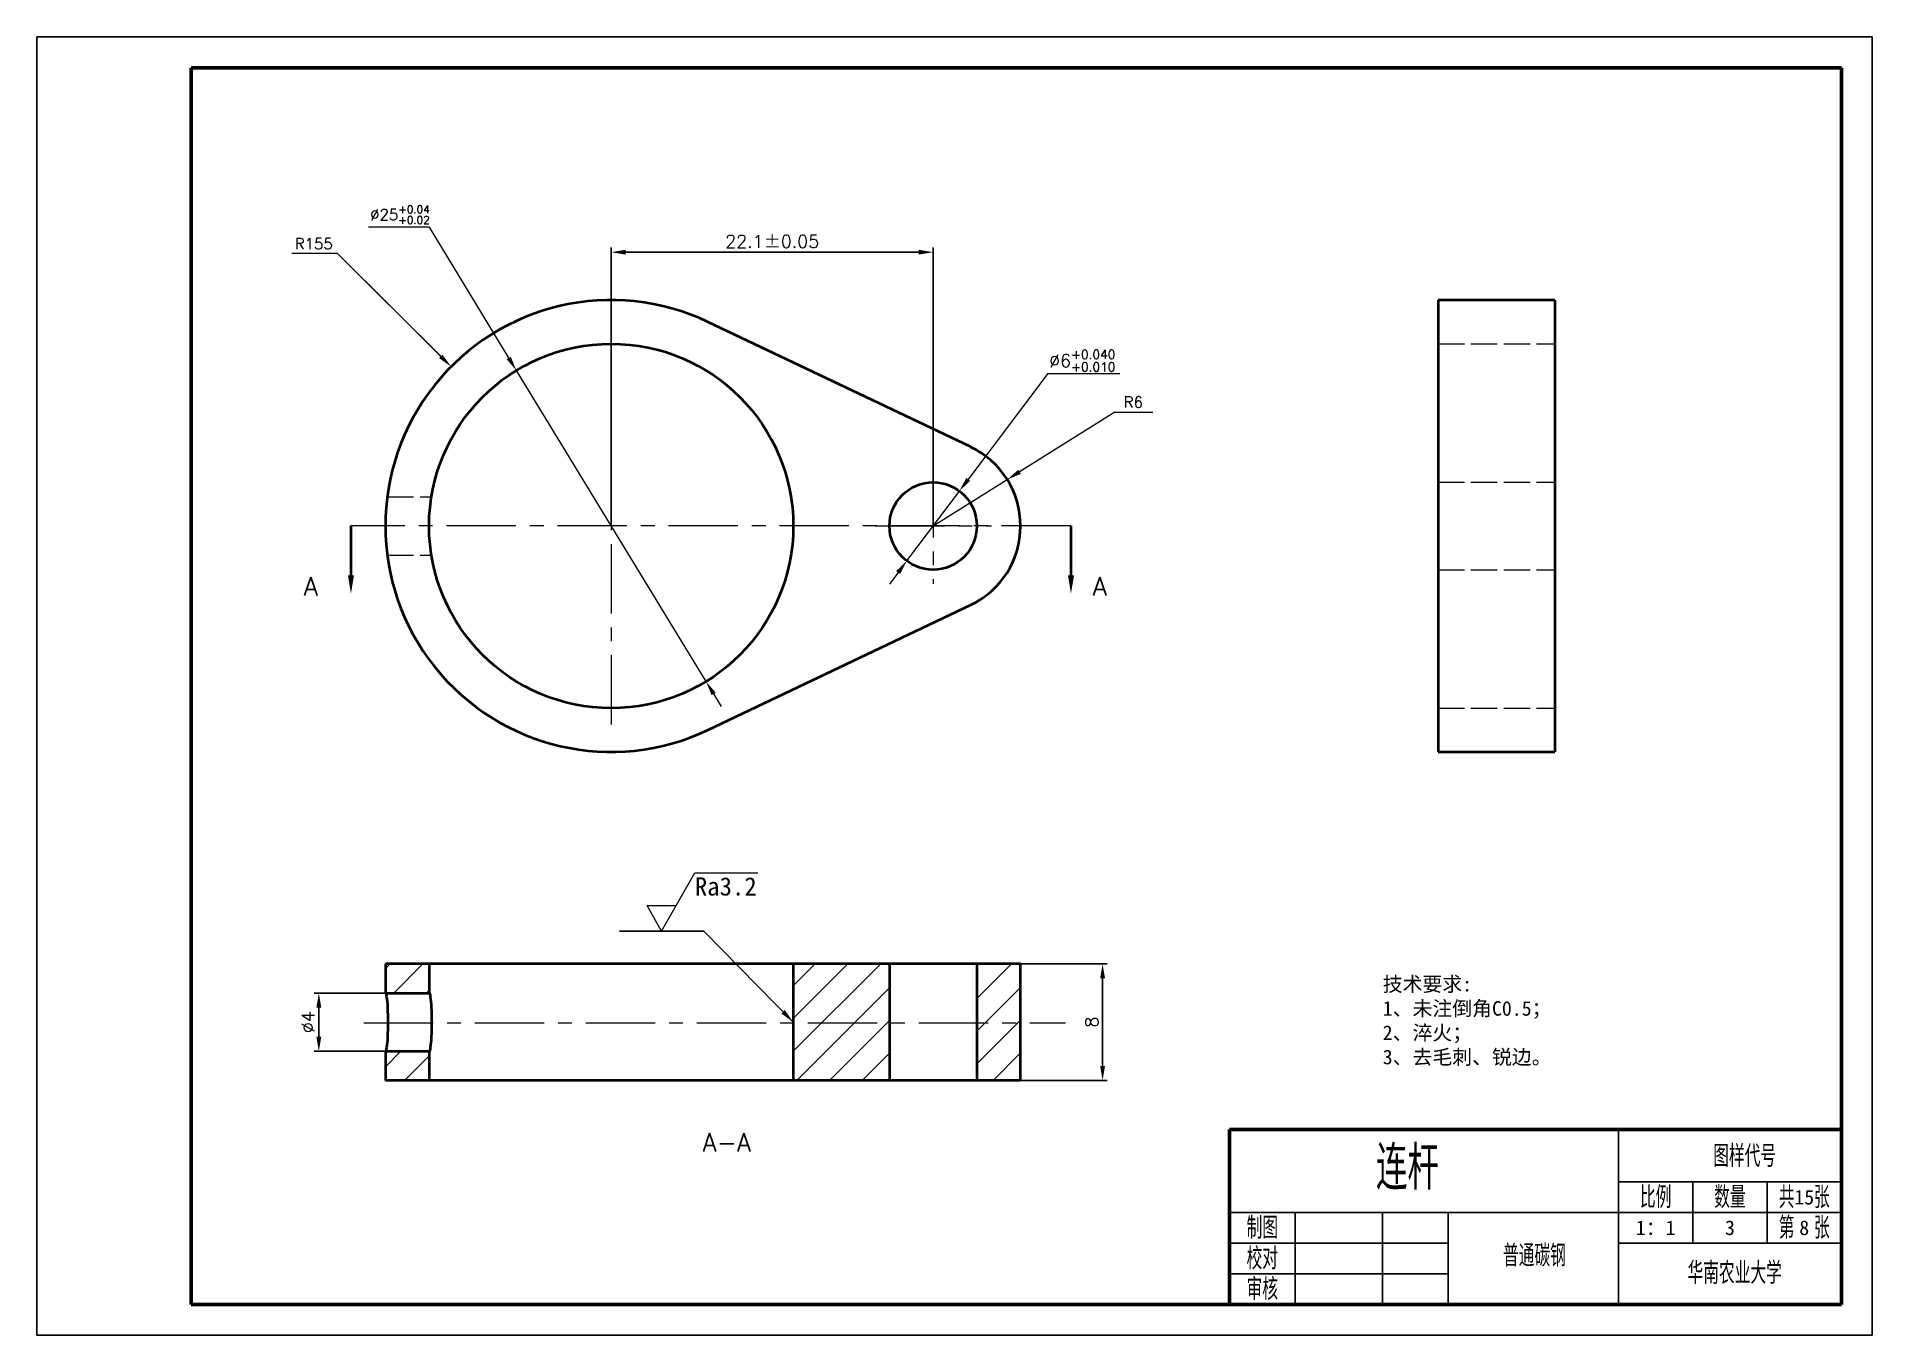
# Model space of a CAD drawing. Header units: millimetres. Extents: x 1183 to 1435, y 552 to 730.
import ezdxf
from ezdxf.enums import TextEntityAlignment as Align

# ---------------------------------------------------------------- set-up
doc = ezdxf.new("R2010")
doc.units = ezdxf.units.MM
doc.header["$LTSCALE"] = 0.3
doc.header["$PDMODE"] = 3
doc.linetypes.add('ACAD_ISO02W100', pattern=[15, 12, -3])
doc.linetypes.add('CENTER', pattern=[50.8, 31.75, -6.35, 6.35, -6.35])
doc.layers.get('Defpoints').update_dxf_attribs({"lineweight": 20})
for name, color, linetype, lineweight in [('中心线', 7, 'CENTER', 20), ('剖面线', 7, 'Continuous', 20), ('图框', 7, 'Continuous', 35), ('尺寸线', 7, 'Continuous', 20), ('尺寸线 @ 1 VP1', 7, 'Continuous', 20), ('尺寸线 @ 1 VPModel', 7, 'Continuous', 20), ('粗实线', 7, 'Continuous', 35), ('虚线', 7, 'ACAD_ISO02W100', 20)]:
    doc.layers.add(name, color=color, linetype=linetype, lineweight=lineweight)
doc.styles.get("Standard").update_dxf_attribs({"font": '', "height": 1.23})
doc.styles.add('我的样式', font='txt.shx', dxfattribs={"bigfont": 'gbcbig.shx'})
doc.styles.get('Standard').set_extended_font_data('SimSun')
doc.dimstyles.new('标注样式', dxfattribs={"dimscale": 0.5, "dimtxt": 3.5, "dimasz": 4, "dimexe": 1.25, "dimexo": 0.2, "dimgap": 1.2, "dimtad": 1, "dimdec": 1, "dimlfac": 0.5, "dimtxsty": '我的样式', "dimcen": 2.5, "dimclrd": 256, "dimclre": 256, "dimclrt": 256, "dimadec": 0, "dimazin": 0, "dimtfac": 1, "dimtdec": 1, "dimtmove": 0, "dimatfit": 3, "dimfxl": 1, "dimarcsym": 0})

# ---------------------------------------------------------------- blocks, each defined once
blk = doc.blocks.new('*D54')
at = {"layer": 'Defpoints', "color": 0, "lineweight": -3, "transparency": 16777216}
for p in [(1305.77, 700.26), (1261.57, 662.69), (1305.77, 662.69)]:
    blk.add_point(p, dxfattribs=at)
at = {"layer": '尺寸线', "lineweight": -2, "transparency": 16777216}
for p, q in [((1261.57, 662.79), (1261.57, 700.89)), ((1305.77, 662.79), (1305.77, 700.89)), ((1263.57, 700.26), (1303.77, 700.26))]:
    blk.add_line(p, q, dxfattribs=at)
at = {"layer": '尺寸线', "lineweight": -3, "transparency": 16777216}
for points in [[(1263.57, 700.6), (1263.57, 699.93), (1261.57, 700.26)], [(1303.77, 700.6), (1303.77, 699.93), (1305.77, 700.26)]]:
    blk.add_solid(points, dxfattribs=at)
at = {"layer": '尺寸线', "transparency": 16777216, "insert": (1283.67, 701.74), "char_height": 1.75, "attachment_point": 5, "style": '我的样式'}
blk.add_mtext('22.1{\\Ftxt|c134;%%P}0.05', dxfattribs=at)
blk = doc.blocks.new('*D55')
at = {"layer": 'Defpoints', "color": 0, "lineweight": -3, "transparency": 16777216}
for p in [(1317.77, 602.6), (1317.77, 586.6), (1329.03, 586.6)]:
    blk.add_point(p, dxfattribs=at)
at = {"layer": '尺寸线', "lineweight": -2, "transparency": 16777216}
for p, q in [((1317.87, 602.6), (1329.66, 602.6)), ((1329.03, 600.6), (1329.03, 588.6)), ((1317.87, 586.6), (1329.66, 586.6))]:
    blk.add_line(p, q, dxfattribs=at)
at = {"layer": '尺寸线', "lineweight": -3, "transparency": 16777216}
for points in [[(1328.7, 600.6), (1329.37, 600.6), (1329.03, 602.6)], [(1328.7, 588.6), (1329.37, 588.6), (1329.03, 586.6)]]:
    blk.add_solid(points, dxfattribs=at)
at = {"layer": '尺寸线', "transparency": 16777216, "insert": (1327.56, 594.6), "char_height": 1.75, "attachment_point": 5, "rotation": 90, "style": '我的样式'}
blk.add_mtext('8', dxfattribs=at)
blk = doc.blocks.new('*D57')
at = {"layer": 'Defpoints', "color": 0, "lineweight": -3, "transparency": 16777216}
for p in [(1230.57, 598.6), (1221.43, 590.6), (1230.57, 590.6)]:
    blk.add_point(p, dxfattribs=at)
at = {"layer": '尺寸线', "lineweight": -2, "transparency": 16777216}
for p, q in [((1230.47, 598.6), (1220.81, 598.6)), ((1221.43, 596.6), (1221.43, 592.6)), ((1230.47, 590.6), (1220.81, 590.6))]:
    blk.add_line(p, q, dxfattribs=at)
at = {"layer": '尺寸线', "lineweight": -3, "transparency": 16777216}
for points in [[(1221.1, 596.6), (1221.77, 596.6), (1221.43, 598.6)], [(1221.1, 592.6), (1221.77, 592.6), (1221.43, 590.6)]]:
    blk.add_solid(points, dxfattribs=at)
at = {"layer": '尺寸线', "transparency": 16777216, "insert": (1219.96, 594.6), "char_height": 1.75, "attachment_point": 5, "rotation": 90, "style": '我的样式'}
blk.add_mtext('%%C4', dxfattribs=at)
blk = doc.blocks.new('A4图框')
at = {"layer": '图框', "color": 0, "lineweight": -3}
for p, q in [((252, 0), (0, 0)), ((0, 0), (0, -178.2)), ((252, -178.2), (252, 0)), ((217.16, -173.96), (217.16, -149.96)), ((247.76, -173.96), (247.76, -149.96)), ((217.16, -157.16), (247.76, -157.16)), ((237.56, -157.16), (227.36, -157.16)), ((227.36, -157.16), (227.36, -165.56)), ((237.56, -165.56), (237.56, -157.16)), ((163.76, -161.36), (172.76, -161.36)), ((172.76, -161.36), (184.76, -161.36)), ((172.76, -165.56), (172.76, -161.36)), ((184.76, -165.56), (184.76, -161.36)), ((184.76, -161.36), (247.76, -161.36)), ((193.76, -161.36), (193.76, -173.96)), ((163.76, -165.56), (172.76, -165.56)), ((172.76, -173.96), (172.76, -165.56)), ((172.76, -165.56), (184.76, -165.56)), ((184.76, -173.96), (184.76, -165.56)), ((184.76, -165.56), (193.76, -165.56)), ((184.76, -165.56), (193.76, -165.56)), ((217.16, -165.56), (247.76, -165.56)), ((163.76, -169.76), (172.76, -169.76)), ((172.76, -169.76), (184.76, -169.76)), ((184.76, -169.76), (193.76, -169.76)), ((247.76, -173.96), (163.76, -173.96)), ((227.36, -173.96), (217.16, -173.96)), ((247.76, -173.96), (237.56, -173.96)), ((0, -178.2), (252, -178.2)), ((0, -178.2), (252, -178.2))]:
    blk.add_line(p, q, dxfattribs=at)
at = {"layer": '图框', "color": 0, "lineweight": 50}
for p, q in [((21.21, -4.26), (247.76, -4.26)), ((21.21, -173.96), (21.21, -4.26)), ((247.76, -173.96), (247.76, -4.26)), ((247.76, -149.96), (163.76, -149.96)), ((163.76, -149.96), (163.76, -169.76)), ((163.76, -173.96), (163.76, -169.76)), ((21.21, -173.96), (247.76, -173.96))]:
    blk.add_line(p, q, dxfattribs=at)
at = {"layer": '图框', "color": 0, "lineweight": -3, "char_height": 3, "attachment_point": 5, "style": '我的样式'}
for s, insert, width in [('比例', (222.26, -159.26), 10.2), ('数量', (232.46, -159.26), 10.2), ('共 张', (242.66, -159.26), 10.2), ('{\\C0;制图}', (168.26, -163.46), 9), ('第 张', (242.66, -163.46), 10.2), ('校对', (168.26, -167.66), 9), ('审核', (168.26, -171.86), 9)]:
    blk.add_mtext(s, dxfattribs=dict(at, insert=insert, width=width))
at = {"layer": '图框', "color": 0, "lineweight": -3, "style": '我的样式'}
for tag, height, p in [('机件名称', 6, (188.19, -158.24)), ('图样代号', 3, (234.48, -155.1)), ('(材料代号)', 3, (205.62, -168.77)), ('华南农业大学', 3, (233.11, -171.15))]:
    blk.add_attdef(tag, text='', height=height, dxfattribs=at).set_placement(p, align=Align.CENTER)
blk = doc.blocks.new('*U64')
at = {"layer": '尺寸线 @ 1 VP1', "insert": (4.56, 7.39), "char_height": 2.5, "width": 5.0807, "attachment_point": 1, "style": '我的样式'}
blk.add_mtext('{\\f@SimSun|b0|i0|c134|p2;Ra3.2}', dxfattribs=at)
at = {"layer": '尺寸线 @ 1 VPModel', "insert": (4.56, 7.39), "char_height": 2.5, "attachment_point": 1, "style": '我的样式'}
blk.add_mtext_dynamic_manual_height_columns('{\\f@SimSun|b0|i0|c134|p2;Ra3.2}', width=5.0807, gutter_width=12.5, heights=[0], dxfattribs=at)
blk = doc.blocks.new('Ra3.2')
at = {"layer": '尺寸线'}
for p, q in [((0, 0), (4.56, 8)), ((4.56, 8), (13.19, 8)), ((-2, 3.5), (2, 3.5)), ((0, 0), (-2, 3.5))]:
    blk.add_line(p, q, dxfattribs=at)
at = {"layer": '尺寸线', "lineweight": -3}
blk.add_blockref('*U64', (0, 0), dxfattribs=at)

msp = doc.modelspace()

# ---------------------------------------------------------------- hatches: boundary and pattern name
at = {"layer": '剖面线'}
h = msp.add_hatch(dxfattribs=at)
h.set_pattern_fill('ANSI31', color=256, style=0)
h.paths.add_polyline_path([(1236.57, 602.6), (1230.57, 602.6), (1230.57, 598.6), (1236.57, 598.6)])
h.paths.add_polyline_path([(1236.57, 590.6), (1230.57, 590.6), (1230.57, 586.6), (1236.57, 586.6)])
h.paths.add_polyline_path([(1299.77, 602.6), (1286.57, 602.6), (1286.57, 586.6), (1299.77, 586.6)])
h.paths.add_polyline_path([(1317.77, 602.6), (1311.77, 602.6), (1311.77, 586.6), (1317.77, 586.6)])

# ---------------------------------------------------------------- linework, layer by layer
at = {"layer": '中心线'}
for p, q in [((1261.57, 690.69), (1261.57, 634.69)), ((1305.77, 670.64), (1305.77, 654.75)), ((1324.69, 662.69), (1225.84, 662.69)), ((1297.79, 662.69), (1313.76, 662.69)), ((1227.61, 594.5), (1323.95, 594.5))]:
    msp.add_line(p, q, dxfattribs=at)
at = {"layer": '尺寸线'}
for p, q in [((1236.57, 703.68), (1228.27, 703.68)), ((1236.57, 703.68), (1247.9, 685.1)), ((1223.99, 700.08), (1217.71, 700.08)), ((1223.99, 700.08), (1238.71, 685.44)), ((1223.99, 700.08), (1238.18, 685.97)), ((1274.59, 641.35), (1248.55, 684.04)), ((1274.59, 641.35), (1248.55, 684.04)), ((1321.53, 683.62), (1310.13, 668.49)), ((1321.53, 683.62), (1331.42, 683.62)), ((1330.73, 678.3), (1317, 669.72)), ((1330.73, 678.3), (1317.64, 670.12)), ((1330.73, 678.3), (1335.91, 678.3)), ((1305.77, 662.69), (1315.94, 669.06)), ((1302.16, 657.9), (1309.38, 667.49)), ((1302.16, 657.9), (1309.38, 667.49)), ((1300.96, 656.3), (1299.76, 654.71)), ((1301.41, 656.9), (1300.66, 655.9)), ((1275.24, 640.29), (1275.89, 639.22)), ((1275.63, 639.65), (1276.67, 637.94))]:
    msp.add_line(p, q, dxfattribs=at)
for points in [[(1238.41, 686.2), (1237.94, 685.73), (1239.59, 684.56)], [(1238.85, 685.59), (1238.56, 685.29), (1239.59, 684.56)], [(1247.79, 685.92), (1247.22, 685.57), (1248.55, 684.04)], [(1248.08, 685.21), (1247.72, 684.99), (1248.55, 684.04)], [(1317.46, 670.4), (1317.82, 669.84), (1315.94, 669.06)], [(1310.32, 669.29), (1310.85, 668.89), (1309.38, 667.49)], [(1309.96, 668.61), (1310.3, 668.36), (1309.38, 667.49)], [(1316.89, 669.9), (1317.11, 669.54), (1315.94, 669.06)], [(1300.69, 656.5), (1301.23, 656.1), (1302.16, 657.9)], [(1301.24, 657.03), (1301.58, 656.78), (1302.16, 657.9)], [(1275.42, 640.39), (1275.06, 640.18), (1274.59, 641.35)], [(1275.92, 639.82), (1275.35, 639.47), (1274.59, 641.35)]]:
    msp.add_solid(points, dxfattribs=at)
at = {"layer": '粗实线'}
for p, q in [((1391.11, 693.69), (1375.11, 693.69)), ((1375.11, 693.69), (1375.11, 631.69)), ((1391.11, 693.69), (1391.11, 631.69)), ((1310.93, 673.53), (1274.9, 690.68)), ((1225.84, 662.69), (1225.84, 655.9)), ((1324.69, 662.69), (1324.69, 655.9)), ((1274.9, 634.7), (1310.93, 651.86)), ((1375.11, 631.69), (1391.11, 631.69)), ((1230.57, 602.6), (1230.57, 598.6)), ((1274.9, 602.6), (1230.57, 602.6)), ((1310.93, 602.6), (1274.9, 602.6)), ((1317.77, 602.6), (1310.93, 602.6)), ((1317.77, 586.6), (1317.77, 602.6)), ((1230.57, 598.6), (1236.57, 598.6)), ((1230.57, 590.6), (1236.57, 590.6)), ((1230.57, 590.6), (1230.57, 586.6)), ((1274.9, 586.6), (1230.57, 586.6)), ((1310.93, 586.6), (1274.9, 586.6)), ((1317.77, 586.6), (1310.93, 586.6))]:
    msp.add_line(p, q, dxfattribs=at)
at = {"layer": '粗实线', "ltscale": 2}
for p, q in [((1236.57, 602.6), (1236.57, 598.6)), ((1286.57, 602.6), (1286.57, 586.6)), ((1299.77, 602.6), (1299.77, 586.6)), ((1311.77, 602.6), (1311.77, 586.6)), ((1236.57, 590.6), (1236.57, 586.6))]:
    msp.add_line(p, q, dxfattribs=at)
at = {"layer": '粗实线'}
for centre, radius in [((1261.57, 662.69), 25), ((1305.77, 662.69), 6)]:
    msp.add_circle(centre, radius, dxfattribs=at)
for centre, radius, start, end in [((1261.57, 662.69), 31, 64.5411, 295.4589), ((1305.77, 662.69), 12, 295.4589, 64.5411)]:
    msp.add_arc(centre, radius, start, end, dxfattribs=at)
at = {"layer": '粗实线', "extrusion": (0, 0, -1)}
for centre in [(1230.57, 594.6), (1236.57, 594.6)]:
    msp.add_ellipse(centre, major_axis=(0, 4), ratio=0.084439, start_param=0, end_param=3.141593, dxfattribs=at)
at = {"layer": '虚线'}
for p, q in [((1375.11, 687.69), (1391.11, 687.69)), ((1375.11, 668.69), (1391.11, 668.69)), ((1230.83, 666.69), (1236.89, 666.69)), ((1230.83, 658.69), (1236.89, 658.69)), ((1375.11, 656.69), (1391.11, 656.69)), ((1375.11, 637.69), (1391.11, 637.69))]:
    msp.add_line(p, q, dxfattribs=at)
for points in [[(1225.43, 655.9), (1226.26, 655.9), (1225.84, 653.4)], [(1324.28, 655.9), (1325.11, 655.9), (1324.69, 653.4)]]:
    msp.add_solid(points, dxfattribs=at)

# ---------------------------------------------------------------- block references
at = {"layer": '图框'}
msp.add_blockref('A4图框', (1182.7, 729.83), dxfattribs=at).add_auto_attribs({'(材料代号)': '普通碳钢', '华南农业大学': '华南农业大学', '图样代号': '图样代号', '机件名称': '连杆'})
at = {"layer": '尺寸线'}
msp.add_blockref('Ra3.2', (1268.49, 607.09), dxfattribs=at)

# ---------------------------------------------------------------- texts
at = {"layer": '尺寸线', "attachment_point": 5, "style": '我的样式'}
for s, insert, char_height in [('\\A1;%%C25{\\H0.7x;\\S+0.04^ +0.02;}', (1232.57, 705.42), 1.5), ('R155', (1220.74, 701.42), 1.5), ('\\A1;%%C6{\\H0.7x;\\S+0.040^ +0.010;}', (1326.25, 685.37), 1.75), ('R6', (1333.26, 679.69), 1.5)]:
    msp.add_mtext(s, dxfattribs=dict(at, insert=insert, char_height=char_height))
at = {"layer": '尺寸线', "char_height": 2}
for s, insert, width, attachment_point in [('技术要求:\\P1、未注倒角C0.5；\\P2、淬火；\\P3、去毛刺、锐边。', (1367.49, 600.82), 51.9276, 1), ('15', (1425.36, 570.57), 10.2, 5), ('1：1', (1404.96, 566.37), 10.2, 5), ('3', (1415.16, 566.37), 10.2, 5), ('8', (1425.36, 566.37), 10.2, 5)]:
    msp.add_mtext(s, dxfattribs=dict(at, insert=insert, width=width, attachment_point=attachment_point))
at = {"layer": '粗实线', "char_height": 2.5, "attachment_point": 1, "style": '我的样式'}
for s, insert, width in [('A', (1219.36, 655.66), 3.56), ('A', (1327.68, 655.66), 3.56), ('A-A', (1274.12, 579.35), 1.1618)]:
    msp.add_mtext(s, dxfattribs=dict(at, insert=insert, width=width))

# ---------------------------------------------------------------- dimensions: what is measured, and where the dimension line sits
at = {"layer": '尺寸线'}
dim = msp.add_linear_dim(base=(1305.77, 700.26), p1=(1261.57, 662.69), p2=(1305.77, 662.69), text='22.1{\\Ftxt|c134;%%P}0.05', dimstyle='标注样式', dxfattribs=at)
dim.commit()
dim.dimension.update_dxf_attribs({"geometry": '*D54', "text_midpoint": (1283.67, 701.74)})
dim = msp.add_linear_dim(base=(1329.03, 586.6), p1=(1317.77, 602.6), p2=(1317.77, 586.6), angle=90, dimstyle='标注样式', dxfattribs=at)
dim.commit()
dim.dimension.update_dxf_attribs({"geometry": '*D55', "text_midpoint": (1327.56, 594.6)})
dim = msp.add_linear_dim(base=(1221.43, 590.6), p1=(1230.57, 598.6), p2=(1230.57, 590.6), angle=90, text='%%C<>', dimstyle='标注样式', dxfattribs=at)
dim.commit()
dim.dimension.update_dxf_attribs({"geometry": '*D57', "text_midpoint": (1219.96, 594.6)})

# ---------------------------------------------------------------- leaders
msp.add_leader([(1286.57, 594.6), (1274.28, 607.09), (1262.69, 607.09)], dimstyle='标注样式', override={"dimgap": 1.2, "dimtad": 0}, dxfattribs=at)

doc.saveas('drawing.dxf')
